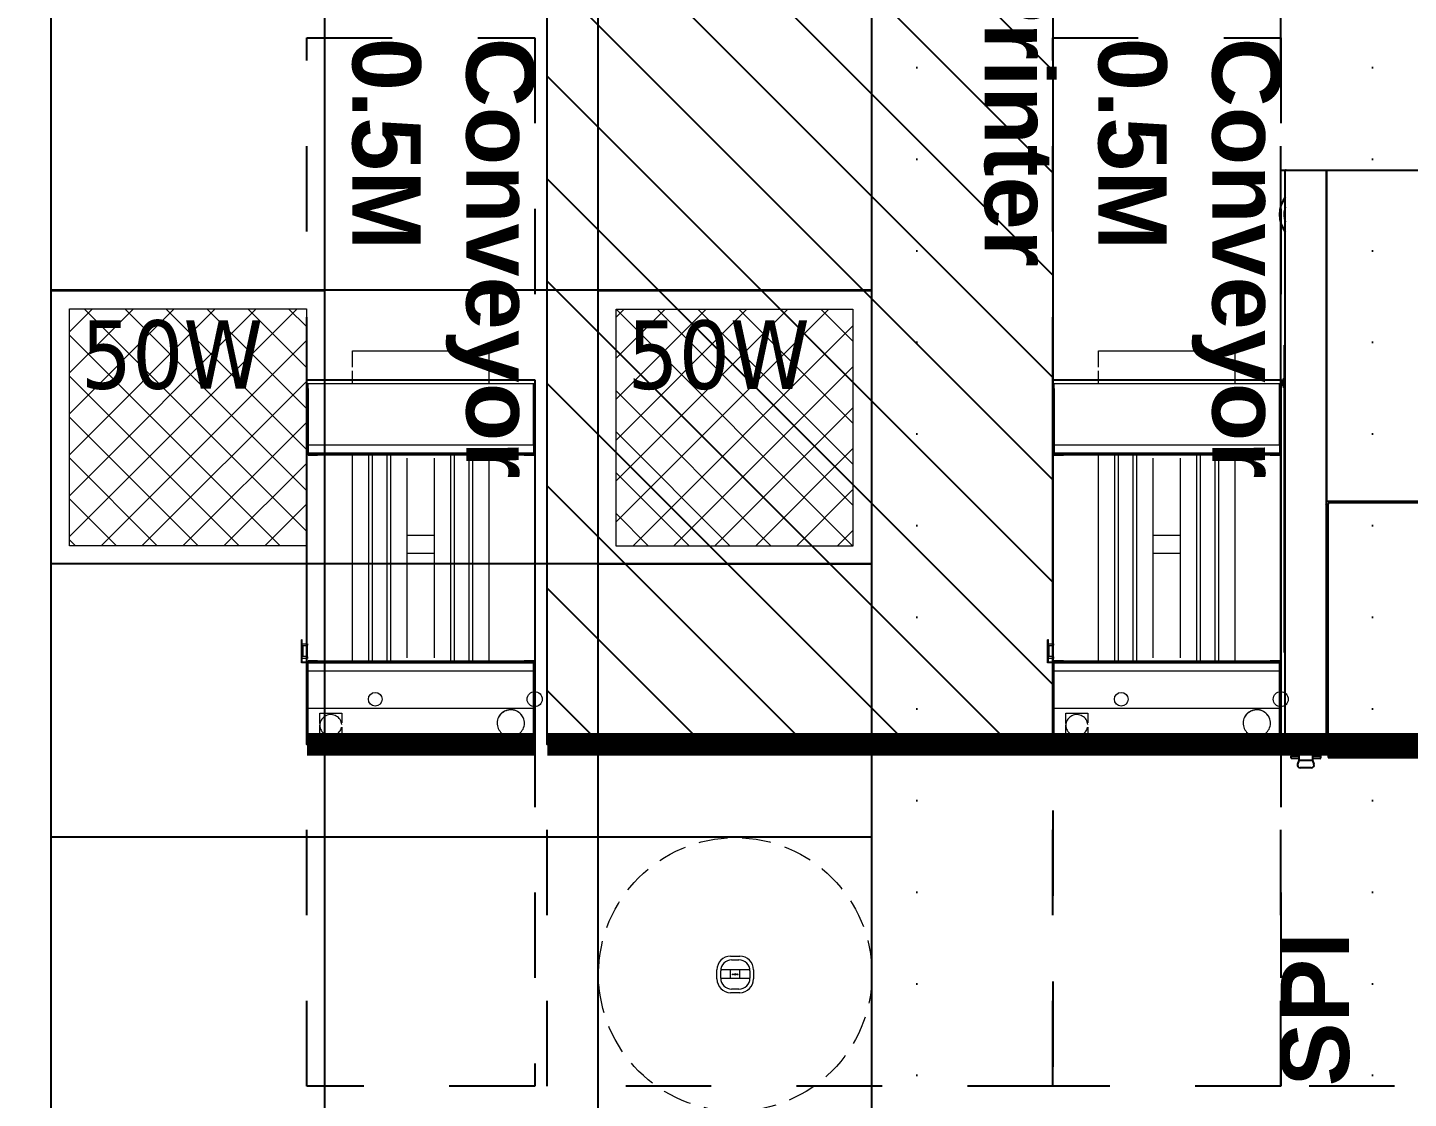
# Model space of a CAD drawing. Header units: centimetres. Extents: x 405564 to 502064, y 46284 to 60634.
# Drawn here: x 453754.5 to 454057.6, y 53965.2 to 54200.1 of the extents above; entities that cross this region are included whole.
import ezdxf
from ezdxf import colors
from ezdxf.entities.mleader import LeaderData, LeaderLine
from ezdxf.math import Vec2, Vec3
from ezdxf.xclip import XClip

# ---------------------------------------------------------------- set-up
doc = ezdxf.new("R2010")
doc.units = ezdxf.units.CM
doc.header["$XCLIPFRAME"] = 0
for name, pattern in [('3+1_3b$0$DASHED', [0.25, 0.125, -0.125]), ('ACAD_ISO07W100', [3, 0, -3]), ('DOT', [0.25, 0, -0.25]), ('HIDDEN', [9.525, 6.35, -3.175])]:
    doc.linetypes.add(name, pattern=pattern)
for name, color, linetype in [('---___EB_draft03_cihazlar', 8, 'Continuous'), ('0-KRCN-ASMATAVAN-130426', 8, 'Continuous'), ('AS_DOS_TERAS_UST', 8, 'ACAD_ISO07W100'), ('AS_DUV', 8, 'Continuous'), ('AS_PYZ_BINA', 8, 'Continuous')]:
    doc.layers.add(name, color=color, linetype=linetype)
for name, color, linetype, lineweight in [('0-KRCN-AYDINLATMA-130426', 8, 'Continuous', 9), ('0-KRCN-MİMARİ-220526', 8, 'Continuous', 9), ('OL_Ic', 8, 'Continuous', 9)]:
    doc.layers.add(name, color=color, linetype=linetype, lineweight=lineweight)
doc.styles.add('Kalin02', font='arialbd.ttf')
doc.styles.add('Normal_ITL', font='swissi.ttf')
doc.styles.add('TAHOMA', font='tahoma.ttf')

# ---------------------------------------------------------------- blocks, each defined once
blk = doc.blocks.new('ABB 6131-31-24-500')
at = {"layer": '0-KRCN-AYDINLATMA-130426'}
for p, q in [((-1, 4.05), (1, 4.05)), ((-0.78, 3.21), (0.82, 3.21)), ((-4.01, -0.97), (-4.01, 1.04)), ((3.23, 1.03), (-3.19, 1.03)), ((-3.19, -0.8), (-3.19, 0.8)), ((-1, -0.89), (-1, 1.03)), ((0.99, -0.89), (0.99, 1.03)), ((3.23, 0.8), (3.23, -0.8)), ((4.01, 1.04), (4.01, -0.97)), ((3.23, -0.89), (-3.19, -0.89)), ((1, -3.98), (-1, -3.98)), ((0.82, -3.21), (-0.78, -3.21))]:
    blk.add_line(p, q, dxfattribs=at)
at = {"layer": '0-KRCN-AYDINLATMA-130426', "linetype": 'HIDDEN'}
blk.add_circle((0.01, 0.03), 30, dxfattribs=at)
at = {"layer": '0-KRCN-AYDINLATMA-130426'}
for centre, radius in [((-0.52, 0.03), 0.089), ((0.01, 0.03), 0.16), ((0.53, 0.03), 0.089)]:
    blk.add_circle(centre, radius, dxfattribs=at)
for centre, radius, start, end in [((-1, 1.04), 3.01, 90, 180), ((-0.78, 0.8), 2.41, 90, 180), ((0.82, 0.8), 2.41, 0, 90), ((1, 1.04), 3.01, 0, 90), ((-1, -0.97), 3.01, 180, 270), ((-0.78, -0.8), 2.41, 180, 270), ((0.82, -0.8), 2.41, 270, 0), ((1, -0.97), 3.01, 270, 0)]:
    blk.add_arc(centre, radius, start, end, dxfattribs=at)
blk = doc.blocks.new('50W 60x60 cm  SIVA ALTI LED ARMATÜR')
at = {"layer": '0-KRCN-AYDINLATMA-130426'}
h = blk.add_hatch(dxfattribs=at)
h.set_pattern_fill('ANSI37', color=256, scale=0.2)
h.paths.add_polyline_path([(-2.6, 2.594), (2.6, 2.594), (2.6, -2.606), (-2.6, -2.606)])
for points in [[(-3, 2.994), (3, 2.994), (3, -3.007), (-3, -3.007)], [(-2.6, 2.594), (2.6, 2.594), (2.6, -2.606), (-2.6, -2.606)]]:
    blk.add_lwpolyline(points, close=True, dxfattribs=at)
at = {"layer": '0-KRCN-AYDINLATMA-130426', "insert": (-2.35, 2.344), "char_height": 1.5, "attachment_point": 1, "style": 'TAHOMA'}
blk.add_mtext_dynamic_manual_height_columns('{\\fTahoma|b0|i0|c162|p34;50W}', width=1.5, gutter_width=1.25, heights=[0], dxfattribs=at)
blk = doc.blocks.new('G$C27E741DA')
at = {"layer": '0-KRCN-AYDINLATMA-130426', "xscale": 10, "yscale": 10, "zscale": 10}
for p in [(15725.65, 6978.44), (15845.62, 6978.4)]:
    blk.add_blockref('50W 60x60 cm  SIVA ALTI LED ARMATÜR', p, dxfattribs=at)
at = {"layer": '0-KRCN-AYDINLATMA-130426'}
blk.add_blockref('ABB 6131-31-24-500', (15845.78, 6858.36), dxfattribs=at)
blk = doc.blocks.new('ScreenPrinter')
at = {"layer": '---___EB_draft03_cihazlar'}
h = blk.add_hatch(dxfattribs=at)
h.set_pattern_fill('ANSI31', color=1, scale=5)
h.paths.add_polyline_path([(275051.45, -39820.08), (275224.45, -39820.08), (275224.45, -39931.08), (275051.45, -39931.08)])
at = {"layer": '---___EB_draft03_cihazlar', "color": 1, "const_width": 5}
blk.add_lwpolyline([(275224.45, -39931.08), (275224.45, -39820.08)], dxfattribs=at)
at = {"layer": '---___EB_draft03_cihazlar', "color": 1, "linetype": '3+1_3b$0$DASHED', "ltscale": 150}
blk.add_lwpolyline([(274976.45, -39820.08), (275299.45, -39820.08), (275299.45, -39931.08), (274976.45, -39931.08), (274976.45, -39820.08)], dxfattribs=at)
at = {"layer": '---___EB_draft03_cihazlar', "color": 1}
blk.add_lwpolyline([(275051.45, -39820.08), (275224.45, -39820.08), (275224.45, -39931.08), (275051.45, -39931.08), (275051.45, -39820.08)], dxfattribs=at)
at = {"layer": '---___EB_draft03_cihazlar', "insert": (274976.45, -39820.08), "char_height": 15, "attachment_point": 1, "style": 'Kalin02'}
blk.add_mtext_dynamic_manual_height_columns('Screen Printer', width=590.7316, gutter_width=750, heights=[137.08], dxfattribs=at)
blk = doc.blocks.new('Conveyor0.5M')
at = {"layer": '---___EB_draft03_cihazlar', "linetype": 'Continuous', "lineweight": 15}
for p, q in [((276846.57, -40180.96), (276847.67, -40180.96)), ((276846.57, -40180.98), (276846.57, -40180.96)), ((276846.57, -40181.16), (276846.57, -40180.98)), ((276846.57, -40230.66), (276846.57, -40181.16)), ((276847.67, -40181.16), (276846.57, -40181.16)), ((276847.67, -40180.96), (276854.52, -40180.96)), ((276847.67, -40181.16), (276861.82, -40181.16)), ((276858.79, -40181.16), (276847.67, -40181.16)), ((276854.92, -40180.96), (276854.52, -40180.96)), ((276854.92, -40180.96), (276861.82, -40180.96)), ((276860.02, -40181.16), (276858.86, -40181.16)), ((276860.02, -40230.66), (276860.02, -40181.16)), ((276860.07, -40181.16), (276861.72, -40181.16)), ((276861.82, -40180.86), (276862.12, -40180.86)), ((276862.12, -40180.96), (276861.82, -40180.96)), ((276861.82, -40180.96), (276861.82, -40181.16)), ((276861.82, -40181.21), (276861.82, -40181.16)), ((276861.82, -40181.16), (276861.82, -40230.66)), ((276862.12, -40181.21), (276861.82, -40181.21)), ((276862.12, -40180.86), (276862.24, -40180.86)), ((276862.12, -40229.86), (276862.12, -40180.86)), ((276862.12, -40180.86), (276862.12, -40229.85)), ((276862.24, -40180.96), (276862.12, -40180.96)), ((276862.12, -40180.96), (276862.12, -40181.96)), ((276862.12, -40181.96), (276862.12, -40180.96)), ((276862.24, -40181.21), (276862.12, -40181.21)), ((276862.12, -40181.21), (276862.12, -40182.21)), ((276862.12, -40182.21), (276862.12, -40181.21)), ((276862.12, -40181.96), (276862.12, -40229.61)), ((276862.12, -40182.21), (276862.12, -40229.86)), ((276862.24, -40180.86), (276862.24, -40228.86)), ((276862.24, -40182.96), (276862.24, -40180.96)), ((276862.24, -40183.21), (276862.24, -40181.21)), ((276907.4, -40180.86), (276907.52, -40180.86)), ((276907.4, -40228.86), (276907.4, -40180.86)), ((276907.52, -40180.96), (276907.4, -40180.96)), ((276907.4, -40180.96), (276907.4, -40182.96)), ((276907.52, -40181.21), (276907.4, -40181.21)), ((276907.4, -40181.21), (276907.4, -40183.21)), ((276907.52, -40180.86), (276907.82, -40180.86)), ((276907.52, -40180.86), (276907.52, -40229.86)), ((276907.52, -40229.85), (276907.52, -40180.86)), ((276907.82, -40180.96), (276907.52, -40180.96)), ((276907.52, -40181.96), (276907.52, -40180.96)), ((276907.52, -40180.96), (276907.52, -40181.96)), ((276907.82, -40181.21), (276907.52, -40181.21)), ((276907.52, -40182.21), (276907.52, -40181.21)), ((276907.52, -40181.21), (276907.52, -40182.21)), ((276907.52, -40229.61), (276907.52, -40181.96)), ((276907.52, -40229.86), (276907.52, -40182.21)), ((276907.67, -40180.86), (276907.67, -40180.96)), ((276907.82, -40181.16), (276907.67, -40181.16)), ((276907.67, -40181.16), (276907.67, -40181.21)), ((276907.82, -40181.16), (276907.82, -40180.96)), ((276907.92, -40180.96), (276907.82, -40180.96)), ((276907.92, -40181.16), (276907.82, -40181.16)), ((276907.82, -40230.66), (276907.82, -40181.16)), ((276913.32, -40180.96), (276907.92, -40180.96)), ((276917.81, -40181.16), (276907.92, -40181.16)), ((276909.57, -40181.16), (276907.92, -40181.16)), ((276910.79, -40181.16), (276909.62, -40181.16)), ((276909.62, -40230.66), (276909.62, -40181.16)), ((276917.81, -40181.16), (276910.86, -40181.16)), ((276913.73, -40180.96), (276913.32, -40180.96)), ((276917.81, -40180.96), (276913.73, -40180.96)), ((276917.81, -40181.16), (276917.81, -40180.96)), ((276924.19, -40180.96), (276917.81, -40180.96)), ((276924.19, -40181.16), (276917.81, -40181.16)), ((276917.81, -40230.66), (276917.81, -40181.16)), ((276925.72, -40180.96), (276924.19, -40180.96)), ((276925.72, -40181.16), (276924.19, -40181.16)), ((276925.72, -40181.16), (276925.72, -40180.96)), ((276925.72, -40230.66), (276925.72, -40181.16)), ((276862.12, -40182.96), (276862.24, -40182.96)), ((276862.12, -40183.18), (276862.14, -40183.18)), ((276862.12, -40183.21), (276862.24, -40183.21)), ((276862.14, -40183.28), (276862.12, -40183.28)), ((276862.12, -40183.43), (276862.14, -40183.43)), ((276862.14, -40183.53), (276862.12, -40183.53)), ((276862.14, -40228.38), (276862.14, -40183.18)), ((276862.19, -40183.18), (276862.14, -40183.18)), ((276862.14, -40228.63), (276862.14, -40183.43)), ((276862.19, -40183.43), (276862.14, -40183.43)), ((276862.19, -40228.38), (276862.19, -40183.18)), ((276862.19, -40228.63), (276862.19, -40183.43)), ((276907.45, -40183.18), (276907.45, -40228.38)), ((276907.45, -40183.43), (276907.45, -40228.63)), ((276907.5, -40183.18), (276907.5, -40228.38)), ((276907.5, -40183.43), (276907.5, -40228.63)), ((276921.07, -40183.16), (276921.02, -40183.16)), ((276839.37, -40220.91), (276839.37, -40190.91)), ((276839.47, -40190.91), (276839.37, -40190.91)), ((276842.96, -40190.91), (276839.47, -40190.91)), ((276846.57, -40190.91), (276843.78, -40190.91)), ((276907.45, -40190.91), (276862.19, -40190.91)), ((276907.45, -40194.5), (276862.19, -40194.5)), ((276907.45, -40195.32), (276862.19, -40195.32)), ((276907.45, -40198.5), (276862.19, -40198.5)), ((276907.45, -40199.32), (276862.19, -40199.32)), ((276906.72, -40202.91), (276862.92, -40202.91)), ((276879.87, -40202.91), (276879.87, -40208.91)), ((276883.87, -40202.91), (276883.87, -40208.91)), ((276906.72, -40208.91), (276862.92, -40208.91)), ((276907.45, -40212.5), (276862.19, -40212.5)), ((276907.45, -40213.32), (276862.19, -40213.32)), ((276907.45, -40216.5), (276862.19, -40216.5)), ((276907.45, -40217.32), (276862.19, -40217.32)), ((276839.47, -40220.91), (276839.37, -40220.91)), ((276842.96, -40220.91), (276839.47, -40220.91)), ((276846.57, -40220.91), (276843.78, -40220.91)), ((276907.45, -40220.91), (276862.19, -40220.91)), ((276918.84, -40225.66), (276918.84, -40223.26)), ((276918.84, -40223.26), (276921.03, -40223.26)), ((276921.98, -40223.26), (276923.51, -40223.26)), ((276923.51, -40223.26), (276923.51, -40224.39)), ((276918.84, -40228.06), (276918.84, -40225.66)), ((276921.17, -40228.06), (276918.84, -40228.06)), ((276921.17, -40228.06), (276921.53, -40228.06)), ((276923.51, -40228.06), (276921.53, -40228.06)), ((276923.51, -40226.93), (276923.51, -40228.06)), ((276846.57, -40230.84), (276846.57, -40230.66)), ((276847.67, -40230.66), (276846.57, -40230.66)), ((276846.57, -40230.86), (276846.57, -40230.84)), ((276847.67, -40230.86), (276846.57, -40230.86)), ((276847.67, -40230.66), (276861.82, -40230.66)), ((276858.79, -40230.66), (276847.67, -40230.66)), ((276847.67, -40230.86), (276854.52, -40230.86)), ((276854.52, -40230.86), (276854.92, -40230.86)), ((276854.92, -40230.86), (276861.82, -40230.86)), ((276860.02, -40230.66), (276858.86, -40230.66)), ((276860.07, -40230.66), (276861.72, -40230.66)), ((276861.82, -40230.61), (276862.12, -40230.61)), ((276861.82, -40230.66), (276861.82, -40230.61)), ((276861.82, -40230.66), (276861.82, -40230.86)), ((276862.12, -40228.28), (276862.14, -40228.28)), ((276862.14, -40228.38), (276862.12, -40228.38)), ((276862.12, -40228.53), (276862.14, -40228.53)), ((276862.24, -40228.61), (276862.12, -40228.61)), ((276862.14, -40228.63), (276862.12, -40228.63)), ((276862.24, -40228.86), (276862.12, -40228.86)), ((276862.12, -40229.61), (276862.12, -40230.61)), ((276862.12, -40230.61), (276862.24, -40230.61)), ((276862.19, -40228.38), (276862.14, -40228.38)), ((276862.19, -40228.63), (276862.14, -40228.63)), ((276862.24, -40230.61), (276862.24, -40228.61)), ((276903.65, -40231.91), (276903.65, -40230.76)), ((276903.65, -40230.76), (276903.95, -40230.76)), ((276906.55, -40230.76), (276903.95, -40230.76)), ((276904.1, -40230.83), (276904.1, -40231.83)), ((276906.4, -40230.83), (276904.1, -40230.83)), ((276906.4, -40231.83), (276906.4, -40230.83)), ((276906.55, -40230.76), (276906.85, -40230.76)), ((276906.85, -40230.76), (276906.85, -40231.91)), ((276907.52, -40228.61), (276907.4, -40228.61)), ((276907.4, -40228.61), (276907.4, -40230.61)), ((276907.52, -40228.86), (276907.4, -40228.86)), ((276907.4, -40230.61), (276907.52, -40230.61)), ((276907.45, -40228.38), (276907.5, -40228.38)), ((276907.45, -40228.63), (276907.5, -40228.63)), ((276907.5, -40228.28), (276907.52, -40228.28)), ((276907.52, -40228.38), (276907.5, -40228.38)), ((276907.5, -40228.53), (276907.52, -40228.53)), ((276907.52, -40228.63), (276907.5, -40228.63)), ((276907.52, -40230.61), (276907.52, -40229.61)), ((276907.52, -40230.61), (276907.82, -40230.61)), ((276907.67, -40230.61), (276907.67, -40230.66)), ((276907.82, -40230.66), (276907.67, -40230.66)), ((276907.67, -40230.66), (276907.67, -40231.91)), ((276907.82, -40230.86), (276907.82, -40230.66)), ((276907.92, -40230.66), (276907.82, -40230.66)), ((276907.82, -40230.86), (276907.82, -40232.06)), ((276907.92, -40230.86), (276907.82, -40230.86)), ((276917.81, -40230.66), (276907.92, -40230.66)), ((276909.57, -40230.66), (276907.92, -40230.66)), ((276913.32, -40230.86), (276907.92, -40230.86)), ((276910.79, -40230.66), (276909.62, -40230.66)), ((276917.81, -40230.66), (276910.86, -40230.66)), ((276913.32, -40230.86), (276913.73, -40230.86)), ((276917.81, -40230.86), (276913.73, -40230.86)), ((276917.81, -40230.86), (276917.81, -40230.66)), ((276924.19, -40230.66), (276917.81, -40230.66)), ((276924.19, -40230.86), (276917.81, -40230.86)), ((276925.72, -40230.66), (276924.19, -40230.66)), ((276925.72, -40230.86), (276924.19, -40230.86)), ((276925.72, -40230.86), (276925.72, -40230.66)), ((276902.82, -40231.91), (276902.82, -40232.06)), ((276903.12, -40231.91), (276902.82, -40231.91)), ((276903.12, -40232.06), (276902.82, -40232.06)), ((276907.67, -40231.91), (276903.12, -40231.91)), ((276907.82, -40232.06), (276903.12, -40232.06)), ((276904.1, -40231.83), (276906.4, -40231.83))]:
    blk.add_line(p, q, dxfattribs=at)
at = {"layer": '---___EB_draft03_cihazlar', "color": 1, "const_width": 5}
blk.add_lwpolyline([(276925.72, -40181.06), (276925.72, -40230.91)], dxfattribs=at)
at = {"layer": '---___EB_draft03_cihazlar', "color": 1, "linetype": '3+1_3b$0$DASHED', "ltscale": 150}
blk.add_lwpolyline([(276770.72, -40180.91), (277000.72, -40180.91), (277000.72, -40230.91), (276770.72, -40230.91), (276770.72, -40180.91)], dxfattribs=at)
at = {"layer": '---___EB_draft03_cihazlar', "color": 1}
blk.add_lwpolyline([(276845.72, -40180.91), (276925.72, -40180.91), (276925.72, -40230.91), (276845.72, -40230.91), (276845.72, -40180.91)], dxfattribs=at)
at = {"layer": '---___EB_draft03_cihazlar', "linetype": 'Continuous', "lineweight": 15, "flags": 128}
for points in [[(276921.02, -40183.16), (276920.78, -40183.17), (276920.46, -40183.21), (276920.16, -40183.29), (276919.86, -40183.41), (276919.58, -40183.55), (276919.31, -40183.73), (276919.07, -40183.93), (276918.85, -40184.16), (276918.65, -40184.41), (276918.48, -40184.69), (276918.34, -40184.98), (276918.23, -40185.29), (276918.16, -40185.6), (276918.11, -40185.92), (276918.11, -40186.25), (276918.13, -40186.57), (276918.19, -40186.89), (276918.29, -40187.2), (276918.41, -40187.5), (276918.57, -40187.78), (276918.75, -40188.04), (276918.97, -40188.29), (276919.2, -40188.5), (276919.46, -40188.69), (276919.73, -40188.85), (276920.02, -40188.98), (276920.33, -40189.07), (276920.64, -40189.13), (276920.95, -40189.16), (276921.02, -40189.16)], [(276920.82, -40183.17), (276920.51, -40183.21), (276920.2, -40183.29), (276919.91, -40183.41), (276919.63, -40183.55), (276919.36, -40183.73), (276919.12, -40183.93), (276918.89, -40184.16), (276918.7, -40184.41), (276918.53, -40184.69), (276918.39, -40184.98), (276918.28, -40185.29), (276918.2, -40185.6), (276918.16, -40185.92), (276918.15, -40186.25), (276918.18, -40186.57), (276918.24, -40186.89), (276918.33, -40187.2), (276918.46, -40187.5), (276918.62, -40187.78), (276918.8, -40188.04), (276919.01, -40188.29), (276919.25, -40188.5), (276919.5, -40188.69), (276919.78, -40188.85), (276920.07, -40188.98), (276920.37, -40189.07), (276920.68, -40189.13), (276921, -40189.16), (276921.31, -40189.15), (276921.63, -40189.1), (276921.93, -40189.02), (276922.23, -40188.91), (276922.51, -40188.77), (276922.78, -40188.59), (276923.02, -40188.39), (276923.24, -40188.16), (276923.44, -40187.9), (276923.61, -40187.63), (276923.75, -40187.34), (276923.86, -40187.03), (276923.93, -40186.72), (276923.98, -40186.39), (276923.98, -40186.07), (276923.96, -40185.75), (276923.9, -40185.43), (276923.8, -40185.12), (276923.68, -40184.82), (276923.52, -40184.54), (276923.34, -40184.27), (276923.12, -40184.03), (276922.89, -40183.81), (276922.63, -40183.63), (276922.36, -40183.47), (276922.07, -40183.34), (276921.76, -40183.24), (276921.45, -40183.18), (276921.14, -40183.16), (276920.82, -40183.17)], [(276921.38, -40223.26), (276921.1, -40223.3), (276920.82, -40223.37), (276920.55, -40223.48), (276920.3, -40223.62), (276920.06, -40223.79), (276919.85, -40223.99), (276919.67, -40224.21), (276919.51, -40224.46), (276919.38, -40224.72), (276919.28, -40225), (276919.22, -40225.29), (276919.2, -40225.58), (276919.2, -40225.88), (276919.25, -40226.17), (276919.33, -40226.46), (276919.44, -40226.73), (276919.58, -40226.98), (276919.76, -40227.22), (276919.96, -40227.43), (276920.18, -40227.62), (276920.42, -40227.77), (276920.68, -40227.9), (276920.96, -40227.99), (276921.24, -40228.04), (276921.53, -40228.06), (276921.81, -40228.04), (276922.1, -40227.99), (276922.37, -40227.9), (276922.63, -40227.77), (276922.87, -40227.62), (276923.1, -40227.43), (276923.3, -40227.22), (276923.47, -40226.98), (276923.61, -40226.73), (276923.73, -40226.46), (276923.81, -40226.17), (276923.85, -40225.88), (276923.86, -40225.58), (276923.83, -40225.29), (276923.77, -40225), (276923.68, -40224.72), (276923.55, -40224.46), (276923.39, -40224.21), (276923.2, -40223.99), (276922.99, -40223.79), (276922.76, -40223.62), (276922.5, -40223.48), (276922.23, -40223.37), (276921.98, -40223.3)]]:
    blk.add_lwpolyline(points, dxfattribs=at)
at = {"layer": '---___EB_draft03_cihazlar', "linetype": 'Continuous', "lineweight": 15}
for centre, radius in [((276915.81, -40180.91), 1.65), ((276915.81, -40215.91), 1.5)]:
    blk.add_circle(centre, radius, dxfattribs=at)
for points, knots in [([(276846.57, -40181), (276846.57, -40181), (276846.57, -40181.02), (276846.57, -40180.99), (276846.57, -40180.96), (276846.57, -40180.96)], [0, 0, 0, 0, 0.052266, 0.883064, 1, 1, 1, 1]), ([(276854.92, -40180.96), (276854.9, -40180.97), (276854.84, -40180.99), (276854.73, -40181.01), (276854.61, -40181), (276854.54, -40180.97), (276854.52, -40180.96)], [0, 0, 0, 0, 0.162259, 0.462444, 0.828584, 1, 1, 1, 1]), ([(276913.73, -40180.96), (276913.7, -40180.97), (276913.63, -40181), (276913.51, -40181.02), (276913.4, -40180.99), (276913.34, -40180.97), (276913.32, -40180.96)], [0, 0, 0, 0, 0.180493, 0.539525, 0.833186, 1, 1, 1, 1]), ([(276925.72, -40181.16), (276925.72, -40181.16), (276925.71, -40181.16), (276925.63, -40181.16), (276925.49, -40181.16), (276925.3, -40181.16), (276925.07, -40181.16), (276924.79, -40181.16), (276924.5, -40181.16), (276924.29, -40181.16), (276924.19, -40181.16)], [0, 0, 0, 0, 0.1188962, 0.2428755, 0.3704871, 0.5000004, 0.6295123, 0.7571256, 0.8811033, 1, 1, 1, 1]), ([(276846.57, -40230.86), (276846.57, -40230.86), (276846.57, -40230.83), (276846.57, -40230.8), (276846.57, -40230.81), (276846.57, -40230.81)], [0, 0, 0, 0, 0.116936, 0.947734, 1, 1, 1, 1]), ([(276854.52, -40230.86), (276854.54, -40230.85), (276854.61, -40230.82), (276854.73, -40230.8), (276854.84, -40230.82), (276854.9, -40230.85), (276854.92, -40230.86)], [0, 0, 0, 0, 0.171416, 0.537556, 0.837741, 1, 1, 1, 1]), ([(276913.32, -40230.86), (276913.34, -40230.85), (276913.4, -40230.82), (276913.51, -40230.8), (276913.63, -40230.82), (276913.7, -40230.85), (276913.73, -40230.86)], [0, 0, 0, 0, 0.166814, 0.460475, 0.819507, 1, 1, 1, 1])]:
    blk.add_open_spline(points, degree=3, knots=knots, dxfattribs=at)
at = {"layer": '---___EB_draft03_cihazlar', "insert": (276770.72, -40180.91), "char_height": 15, "attachment_point": 1, "style": 'Kalin02'}
blk.add_mtext_dynamic_manual_height_columns('Conveyor \\P0.5M', width=590.7316, gutter_width=750, heights=[137.08], dxfattribs=at)
blk = doc.blocks.new('SPI')
at = {"layer": '---___EB_draft03_cihazlar', "linetype": 'Continuous'}
for p, q in [((274498.88, -39724.99), (274498.88, -39725.17)), ((274498.88, -39724.99), (274499.16, -39724.99)), ((274499.16, -39724.99), (274499.16, -39725.17)), ((274499.29, -39724.83), (274499.22, -39725.17)), ((274499.29, -39724.83), (274500.74, -39724.83)), ((274500.89, -39724.98), (274500.74, -39724.83)), ((274500.89, -39724.98), (274500.89, -39725.17)), ((274417.59, -39728.33), (274417.59, -39726.73)), ((274418.09, -39726.58), (274417.74, -39726.58)), ((274418.09, -39726.58), (274417.74, -39726.58)), ((274418.09, -39728.33), (274418.09, -39726.58)), ((274419.74, -39726.59), (274418.09, -39726.59)), ((274419.74, -39728.35), (274419.74, -39726.58)), ((274419.74, -39726.58), (274419.89, -39726.58)), ((274419.89, -39726.07), (274419.89, -39728.48)), ((274420.09, -39725.92), (274420.04, -39725.92)), ((274420.09, -39728.48), (274420.09, -39725.92)), ((274420.09, -39725.97), (274420.19, -39725.97)), ((274420.11, -39732.83), (274420.11, -39726.83)), ((274420.19, -39726.83), (274420.11, -39726.83)), ((274420.19, -39725.53), (274420.19, -39734.13)), ((274420.39, -39725.33), (274546.49, -39725.33)), ((274440.84, -39725.17), (274508.24, -39725.17)), ((274498.84, -39725.17), (274498.84, -39725.08)), ((274498.88, -39725.08), (274498.84, -39725.08)), ((274499.2, -39725.09), (274499.16, -39725.09)), ((274499.2, -39725.13), (274499.16, -39725.13)), ((274499.23, -39725.08), (274499.2, -39725.11)), ((274499.2, -39725.09), (274499.2, -39725.17)), ((274499.2, -39725.17), (274499.2, -39725.11)), ((274499.23, -39725.13), (274499.23, -39725.08)), ((274499.24, -39725.08), (274499.23, -39725.08)), ((274499.24, -39725.08), (274499.23, -39725.08)), ((274508.24, -39725.17), (274508.24, -39725.33)), ((274546.69, -39725.53), (274546.69, -39734.13)), ((274415.57, -39731.05), (274415.57, -39728.6)), ((274417.17, -39728.33), (274416.37, -39728.04)), ((274419.36, -39728.33), (274417.17, -39728.33)), ((274417.17, -39731.33), (274417.17, -39728.33)), ((274419.36, -39731.33), (274419.36, -39728.33)), ((274420.11, -39728.48), (274419.36, -39728.48)), ((274419.89, -39728.35), (274419.61, -39728.35)), ((274419.89, -39728.35), (274419.74, -39728.35)), ((274417.17, -39731.33), (274416.37, -39731.62)), ((274419.36, -39731.33), (274417.17, -39731.33)), ((274417.59, -39732.93), (274417.59, -39731.33)), ((274418.09, -39733.08), (274417.74, -39733.08)), ((274418.09, -39733.08), (274417.74, -39733.08)), ((274418.09, -39733.08), (274418.09, -39731.33)), ((274419.74, -39733.07), (274418.09, -39733.07)), ((274420.11, -39731.17), (274419.36, -39731.17)), ((274419.89, -39731.3), (274419.61, -39731.3)), ((274419.89, -39731.3), (274419.61, -39731.3)), ((274419.74, -39733.08), (274419.74, -39731.3)), ((274419.74, -39733.08), (274419.89, -39733.08)), ((274419.89, -39731.17), (274419.89, -39733.59)), ((274420.09, -39733.74), (274420.04, -39733.74)), ((274420.09, -39733.74), (274420.09, -39731.17)), ((274420.09, -39733.69), (274420.19, -39733.69)), ((274420.19, -39732.83), (274420.11, -39732.83)), ((274418.79, -39734.73), (274417.83, -39734.73)), ((274417.83, -39734.73), (274417.83, -39735.03)), ((274418.79, -39735.03), (274417.83, -39735.03)), ((274418.79, -39735.03), (274417.83, -39735.03)), ((274417.83, -39735.03), (274417.83, -39814.63)), ((274418, -39734.73), (274418, -39735.03)), ((274418, -39735.03), (274418, -39814.63)), ((274418.79, -39734.73), (274419.79, -39734.73)), ((274418.79, -39734.73), (274418.79, -39735.03)), ((274419.79, -39735.03), (274418.79, -39735.03)), ((274418.79, -39735.03), (274418.79, -39814.63)), ((274419.19, -39735.03), (274419.19, -39814.63)), ((274420.19, -39735.03), (274419.19, -39735.03)), ((274419.79, -39734.73), (274419.79, -39735.03)), ((274420.19, -39734.73), (274419.79, -39734.73)), ((274419.79, -39735.03), (274419.79, -39814.63)), ((274420.19, -39735.03), (274419.79, -39735.03)), ((274420.19, -39734.73), (274420.19, -39734.93)), ((274420.19, -39734.93), (274420.19, -39814.73)), ((274420.39, -39734.73), (274420.37, -39734.73)), ((274546.49, -39734.33), (274420.39, -39734.33)), ((274420.39, -39734.73), (274473.49, -39734.73)), ((274473.69, -39746.83), (274473.69, -39734.93)), ((274473.99, -39746.53), (274473.99, -39734.58)), ((274474.09, -39734.33), (274474.09, -39734.41)), ((274546.49, -39734.38), (274474.19, -39734.38)), ((274474.24, -39734.33), (274474.24, -39734.38)), ((274474.29, -39734.33), (274474.29, -39734.38)), ((274495.97, -39734.38), (274495.97, -39734.33)), ((274496.08, -39734.33), (274496.08, -39734.38)), ((274496.98, -39734.38), (274496.98, -39734.33)), ((274497.09, -39734.38), (274497.09, -39734.33)), ((274497.24, -39734.38), (274497.24, -39734.33)), ((274497.76, -39734.33), (274497.76, -39734.38)), ((274498.21, -39734.38), (274498.21, -39734.33)), ((274498.59, -39734.38), (274498.59, -39734.33)), ((274498.88, -39734.33), (274498.88, -39734.38)), ((274499.16, -39734.33), (274499.16, -39734.38)), ((274499.19, -39734.38), (274499.19, -39734.33)), ((274500.89, -39734.33), (274500.89, -39734.38)), ((274541.19, -39734.38), (274541.19, -39734.33)), ((274546.69, -39734.58), (274546.69, -39815.08)), ((274473.69, -39814.73), (274473.69, -39746.83)), ((274473.99, -39815.08), (274473.99, -39746.53))]:
    blk.add_line(p, q, dxfattribs=at)
at = {"layer": '---___EB_draft03_cihazlar', "color": 1, "const_width": 5}
blk.add_lwpolyline([(274420.69, -39824.33), (274420.69, -39724.33)], dxfattribs=at)
at = {"layer": '---___EB_draft03_cihazlar', "color": 1, "linetype": '3+1_3b$0$DASHED', "ltscale": 150}
blk.add_lwpolyline([(274345.69, -39724.33), (274621.69, -39724.33), (274621.69, -39824.33), (274345.69, -39824.33), (274345.69, -39724.33)], dxfattribs=at)
at = {"layer": '---___EB_draft03_cihazlar', "color": 1}
blk.add_lwpolyline([(274420.69, -39724.33), (274546.69, -39724.33), (274546.69, -39824.33), (274420.69, -39824.33), (274420.69, -39724.33)], dxfattribs=at)
at = {"layer": '---___EB_draft03_cihazlar', "linetype": 'Continuous'}
for centre, radius, start, end in [((274500.14, -39725.33), 0.4, 23.7878, 156.2122), ((274536.94, -39730.58), 6.5, 53.9403, 126.0597), ((274416.17, -39728.6), 0.6, 70, 180), ((274417.74, -39726.73), 0.15, 90, 180), ((274420.04, -39726.07), 0.15, 90, 180), ((274420.39, -39725.53), 0.2, 90, 180), ((274500.14, -39725.33), 0.225, 46.0426, 133.9574), ((274500.14, -39725.33), 0.2, 53.1454, 126.8609), ((274536.94, -39730.58), 5.5, 73.027, 106.9261), ((274546.49, -39725.53), 0.2, 0, 90), ((274416.17, -39731.05), 0.6, 180, 290), ((274419.61, -39728.75), 0.4, 90, 128.9044), ((274417.74, -39732.93), 0.15, 180, 270), ((274419.61, -39730.9), 0.4, 231.0956, 270), ((274420.04, -39733.59), 0.15, 180, 270), ((274420.37, -39734.94), 0.21, 90, 150.5709), ((274420.39, -39734.13), 0.2, 180, 270), ((274420.39, -39734.93), 0.2, 90, 180), ((274473.34, -39733.98), 0.375, 250.2243, 289.7757), ((274473.49, -39734.93), 0.2, 0, 90), ((274474.19, -39734.58), 0.2, 90, 180), ((274475.29, -39734.78), 1, 153.1583, 156.2881), ((274536.94, -39730.58), 6.5, 324.1813, 324.7056), ((274473.34, -39739.98), 0.375, 340.247, 19.753)]:
    blk.add_arc(centre, radius, start, end, dxfattribs=at)
blk.add_ellipse((274496.59, -39734.66), major_axis=(0.3, 0), ratio=0.999712, start_param=1.231318, end_param=1.910275, dxfattribs=at)
at = {"layer": '---___EB_draft03_cihazlar', "insert": (274345.69, -39724.33), "char_height": 15, "attachment_point": 1, "style": 'Kalin02'}
blk.add_mtext_dynamic_manual_height_columns('SPI', width=590.7316, gutter_width=750, heights=[137.08], dxfattribs=at)
blk = doc.blocks.new('A$Ca63a641c')
at = {"layer": 'AS_PYZ_BINA'}
ml = blk.add_multileader_mtext('Standard', dxfattribs=at)
ml.set_content('EST boyalı panel çit ve panel çit kapı (AS 51.101)', color=256, style='Normal_ITL')
ml.set_leader_properties()
ml.build(insert=Vec2(0, 0))
ml.multileader.update_dxf_attribs({"dogleg_length": 0.379, "arrow_head_size": 17.04, "scale": 75})
ctx = ml.context
ctx.base_point, ctx.scale, ctx.char_height, ctx.arrow_head_size, ctx.landing_gap_size, ctx.plane_origin = Vec3(140.51, 464.3), 75, 20, 17.04, 14.2, Vec3(92.51, 620.11)
notes = []
notes.append((ctx, [(0, (1, 1, 0), (112.11, 464.3), (1, 0), 28.4, [(0, [(68.5, 410)], 0, [])])]))
ctx.mtext.insert, ctx.mtext.width, ctx.mtext.flow_direction = Vec3(154.71, 477.51), 604.5634, 5
for ctx, leaders in notes:
    for number, flags, end, landing, length, lines in leaders:
        leader = LeaderData()
        leader.index, (leader.has_last_leader_line, leader.has_dogleg_vector, leader.attachment_direction) = number, flags
        leader.last_leader_point, leader.dogleg_vector, leader.dogleg_length = Vec3(end), Vec3(landing), length
        for number, points, colour, breaks in lines:
            line = LeaderLine()
            line.index, line.vertices, line.color, line.breaks = number, Vec3.list(points), colors.encode_raw_color(colour), breaks
            leader.lines.append(line)
        ctx.leaders.append(leader)
blk = doc.blocks.new('A$C85dec720')
at = {"layer": 'OL_Ic'}
blk.add_blockref('A$Ca63a641c', (5315.08, 5344.25, 28.4), dxfattribs=at)
blk = doc.blocks.new('A$C6A10300A')
at = {"layer": 'AS_DOS_TERAS_UST', "linetype": 'DOT', "ltscale": 80}
for p, q in [((15885.68, -6201.45), (15885.68, -7101.45)), ((15985.68, -6201.45), (15985.68, -7101.45))]:
    blk.add_line(p, q, dxfattribs=at)
at = {"layer": '---___EB_draft03_cihazlar'}
for name, p, rotation in [('ScreenPrinter', (55735.6, 268633.3), 270), ('SPI', (-23758.82, -281011.84), 90), ('Conveyor0.5M', (55982.68, 270334.57), 270), ('Conveyor0.5M', (56146.42, 270334.57), 270)]:
    blk.add_blockref(name, p, dxfattribs=dict(at, rotation=rotation))
at = {"layer": 'AS_DUV'}
ref = blk.add_blockref('A$C85dec720', (28900.96, -17748.98), dxfattribs=dict(at, rotation=105.0255580063709))
XClip(ref).set_block_clipping_path([(6220.3367769278, 6783.7313721173), (4126.4071464743, -1017.0000000052), (7354.8298234051, -1883.5969356479), (9448.7594538586, 5917.1344364745)])

msp = doc.modelspace()

# ---------------------------------------------------------------- linework, layer by layer
at = {"layer": '0-KRCN-ASMATAVAN-130426'}
for p, q in [((453759.75, 53542.56), (453759.75, 54322.56)), ((453819.75, 53542.56), (453819.75, 54322.56)), ((453879.75, 53542.56), (453879.75, 54322.56)), ((453939.75, 54322.56), (453939.75, 53542.56)), ((453759.75, 54142.56), (453939.75, 54142.56)), ((453759.75, 54082.56), (453939.75, 54082.56)), ((453759.75, 54022.56), (453939.75, 54022.56))]:
    msp.add_line(p, q, dxfattribs=at)

# ---------------------------------------------------------------- block references
at = {"layer": '0-KRCN-AYDINLATMA-130426'}
msp.add_blockref('G$C27E741DA', (438064.07, 47134.02), dxfattribs=at)

# ---------------------------------------------------------------- next in the draw order: block references
at = {"layer": '0-KRCN-MİMARİ-220526'}
msp.add_blockref('A$C6A10300A', (438064.07, 60634.02), dxfattribs=at)

doc.saveas('drawing.dxf')
